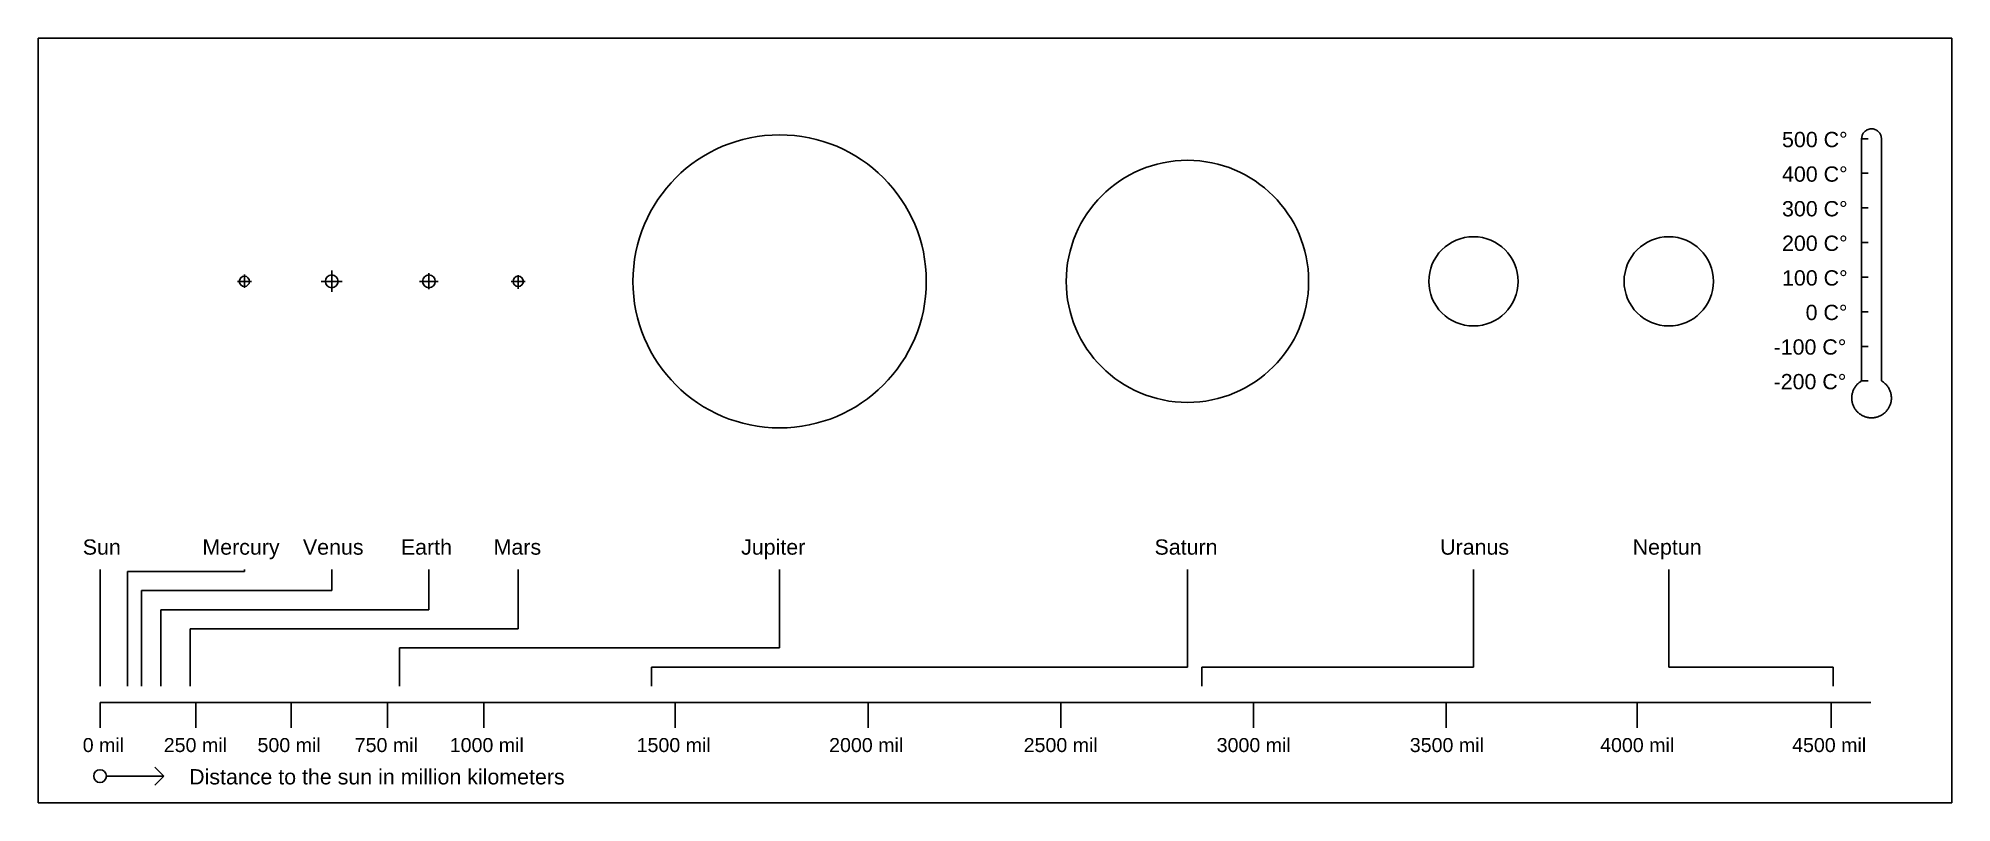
# Model space of a CAD drawing. Header units: millimetres. Extents: x 2946 to 4446, y 909 to 1509.
import ezdxf

# ---------------------------------------------------------------- set-up
doc = ezdxf.new("R2010")
doc.units = ezdxf.units.MM
doc.layers.get('0').update_dxf_attribs({"true_color": 0x000000})
doc.styles.add('Arial Regular', font='')
doc.styles.get('Arial Regular').set_extended_font_data('Arial')

# ---------------------------------------------------------------- blocks, each defined once
blk = doc.blocks.new('_U9')
at = {"color": 0, "linetype": 'ByBlock', "lineweight": -2}
blk.add_line((-2.5, 0), (2.5, 0), dxfattribs=at)
blk = doc.blocks.new('_U10')
at = {"color": 0, "linetype": 'ByBlock', "lineweight": -2}
for p in [(0, 0), (0, -27.1), (0, -54.3), (0, -81.4), (0, -108.6), (0, -135.7), (0, -162.9), (0, -190)]:
    blk.add_blockref('_U9', p, dxfattribs=at)

msp = doc.modelspace()

# ---------------------------------------------------------------- linework, layer by layer
for p, q in [((4375.1, 1430.4), (4375.1, 1240.4)), ((4390.6, 1430.4), (4390.6, 1240.4)), ((3015.8, 1090.8), (3015.8, 1000.8)), ((3107.3, 1090.8), (3015.8, 1090.8)), ((3026.7, 1075.8), (3026.7, 1000.8)), ((3175.8, 1075.8), (3026.7, 1075.8)), ((3041.7, 1060.8), (3041.7, 1000.8)), ((3252, 1060.8), (3041.7, 1060.8)), ((3064.7, 1045.8), (3064.7, 1000.8)), ((3322, 1045.8), (3064.7, 1045.8)), ((3228.8, 1030.8), (3228.8, 1000.8)), ((3526.9, 1030.8), (3228.8, 1030.8)), ((3426.4, 1015.8), (3426.4, 1000.8)), ((3846.6, 1015.8), (3426.4, 1015.8)), ((3857.8, 1015.8), (3857.8, 1000.8)), ((4070.8, 1015.8), (3857.8, 1015.8)), ((4223.9, 1015.8), (4352.9, 1015.8)), ((4352.9, 1015.8), (4352.9, 1000.8)), ((4382.2, 988), (2994.2, 988)), ((2994.2, 988), (2994.2, 968)), ((3069.3, 988), (3069.3, 968)), ((3144.1, 988), (3144.1, 968)), ((3219.4, 988), (3219.4, 968)), ((3294.9, 988), (3294.9, 968)), ((3445.1, 988), (3445.1, 968)), ((3596.3, 988), (3596.3, 968)), ((3747.3, 988), (3747.3, 968)), ((3898.4, 988), (3898.4, 968)), ((4049.3, 988), (4049.3, 968)), ((4199.2, 988), (4199.2, 968)), ((4351.2, 988), (4351.2, 968)), ((3044.2, 930.2), (2999.2, 930.2)), ((3044.2, 930.2), (3037.2, 937.3)), ((3044.2, 930.2), (3037.2, 923.1))]:
    msp.add_line(p, q)
msp.add_lwpolyline([(2945.7, 1509.3), (4445.7, 1509.3), (4445.7, 909.3), (2945.7, 909.3)], close=True)
for points in [[(3107.3, 1313.3), (3107.3, 1323.9)], [(3175.8, 1310.2), (3175.8, 1327.1)], [(3252, 1312.4), (3252, 1324.9)], [(3322, 1323.3), (3322, 1312.7)], [(3101.8, 1318.5), (3112.9, 1318.5)], [(3184, 1318.5), (3167.6, 1318.5)], [(3244.6, 1318.5), (3259.3, 1318.5)], [(3316.5, 1318.5), (3327.4, 1318.5)], [(2994.3, 1092.5), (2994.3, 1000.8)], [(3107.3, 1092.5), (3107.3, 1090.8)], [(3175.8, 1092.5), (3175.8, 1075.8)], [(3252, 1092.5), (3252, 1060.8)], [(3322, 1092.5), (3322, 1045.8)], [(3526.9, 1092.5), (3526.9, 1030.8)], [(3846.6, 1092.5), (3846.6, 1015.8)], [(4070.8, 1092.5), (4070.8, 1015.8)], [(4223.9, 1092.5), (4223.9, 1015.8)]]:
    msp.add_lwpolyline(points)
for centre, radius in [((3526.9, 1318.5), 115), ((3846.6, 1318.5), 95), ((4070.8, 1318.5), 35), ((4223.9, 1318.5), 35), ((3107.3, 1318.5), 4), ((3175.8, 1318.5), 5), ((3252, 1318.5), 5), ((3322, 1318.5), 4), ((2994.2, 930.2), 5)]:
    msp.add_circle(centre, radius)
for points, weights, knots in [([(4390.6, 1430.4), (4390.6, 1438.2), (4382.9, 1438.2), (4375.1, 1438.2), (4375.1, 1430.4)], [1, 0.707106781187, 1, 0.707106781187, 1], [0, 0, 0, 15.707963, 15.707963, 31.415927, 31.415927, 31.415927]), ([(4375.1, 1240.4), (4364.8, 1234.4), (4367.9, 1222.9), (4370.9, 1211.4), (4382.9, 1211.4), (4394.8, 1211.4), (4397.9, 1222.9), (4401, 1234.4), (4390.6, 1240.4)], [1, 0.793353340291, 1, 0.793353340291, 1, 0.793353340291, 1, 0.793353340291, 1], [0, 0, 0, 26.179939, 26.179939, 52.359878, 52.359878, 78.539816, 78.539816, 104.719755, 104.719755, 104.719755])]:
    msp.add_rational_spline(points, weights, degree=2, knots=knots)
for p in [(3107.3, 1318.5), (3175.8, 1318.5), (3252, 1318.5), (3322, 1318.5)]:
    msp.add_point(p)

# ---------------------------------------------------------------- block references
msp.add_blockref('_U10', (4377.6, 1430.4))

# ---------------------------------------------------------------- texts
at = {"attachment_point": 1, "style": 'Arial Regular'}
for s, insert, char_height, width in [('500 C°', (4312.7, 1435.8), 12, 124.174), ('400 C°', (4312.7, 1408.7), 12, 124.174), ('300 C°', (4312.7, 1381.5), 12, 124.174), ('200 C°', (4312.7, 1354.4), 12, 124.174), ('100 C°', (4312.7, 1327.2), 12, 124.174), ('0 C°', (4331.2, 1300.1), 12, 87.13), ('-100 C°', (4306.1, 1273), 12, 135.261), ('-200 C°', (4306.1, 1245.8), 12, 135.261), ('Sun', (2980.6, 1116), 12, 81.13), ('Mercury', (3074.4, 1116), 12, 144.13), ('Venus', (3153.2, 1116), 12, 117.391), ('Earth', (3230, 1116), 12, 101.478), ('Mars', (3302.7, 1116), 12, 96.913), ('Jupiter', (3496.7, 1116), 12, 124.565), ('Saturn', (3820.8, 1116), 12, 120), ('Uranus', (4044.7, 1116), 12, 130.304), ('Neptun', (4195.6, 1116), 12, 129.261), ('0 mil', (2980.6, 960.1), 11, 84.413), ('250 mil', (3044.1, 960.1), 11, 118.37), ('500 mil', (3117.6, 960.1), 11, 118.37), ('750 mil', (3193.8, 960.1), 11, 118.37), ('1000 mil', (3268.3, 960.1), 11, 135.348), ('1500 mil', (3414.8, 960.1), 11, 135.348), ('2000 mil', (3565.7, 960.1), 11, 135.348), ('2500 mil', (3718.2, 960.1), 11, 135.348), ('3000 mil', (3869.5, 960.1), 11, 135.348), ('3500 mil', (4020.9, 960.1), 11, 135.348), ('4000 mil', (4170.1, 960.1), 11, 135.348), ('4500 mil', (4320.6, 960.1), 11, 135.348), ('Distance to the sun in million kilometers', (3064, 935.7), 12, 608.478)]:
    msp.add_mtext(s, dxfattribs=dict(at, insert=insert, char_height=char_height, width=width))

doc.saveas('drawing.dxf')
